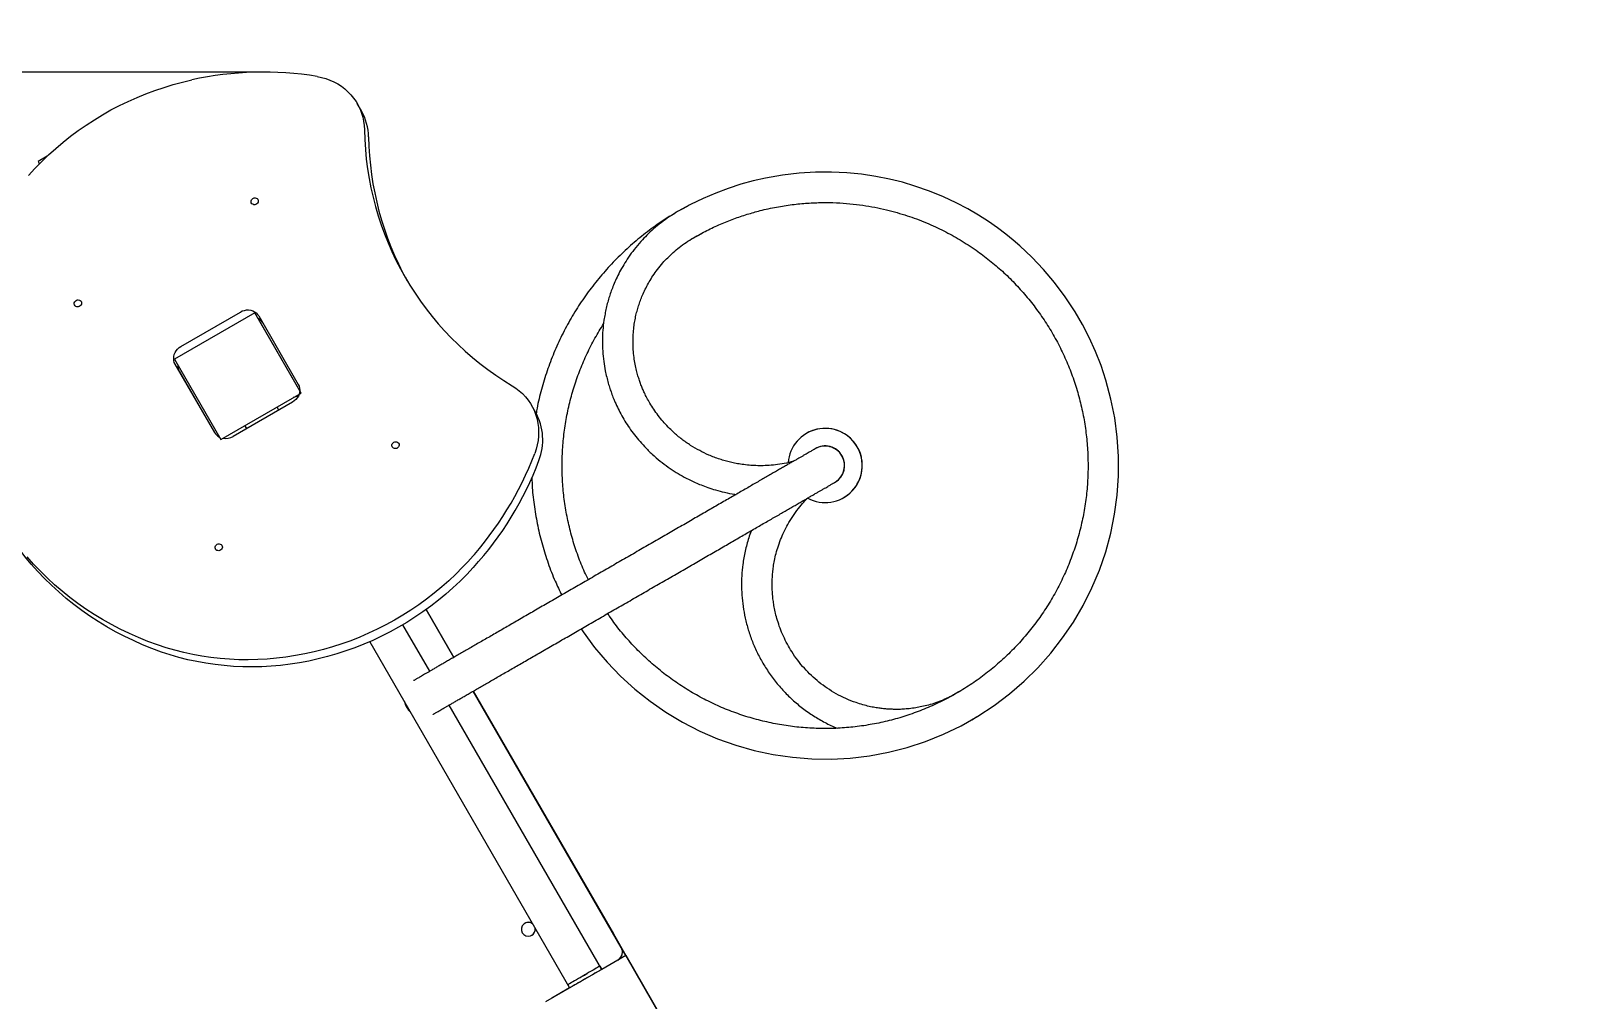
# Model space of a CAD drawing. Header units: millimetres. Extents: x -5636 to 4820, y -5607 to 4029.
# Drawn here: x -872 to 801, y 1355 to 2399 of the extents above; entities that cross this region are included whole.
import ezdxf

# ---------------------------------------------------------------- set-up
doc = ezdxf.new("R2010")
doc.units = ezdxf.units.MM
for name, color, linetype in [('DIKOM_ОБЪЕКТ', 7, 'Continuous'), ('DIKOM_РАЗМЕР_ЗОНА', 7, 'Continuous'), ('DIKOM_РАЗМЕР_ОБЪЕКТА', 7, 'Continuous')]:
    doc.layers.add(name, color=color, linetype=linetype)
doc.styles.add('style1', font='arial.ttf', dxfattribs={"width": 0.8})
doc.dimstyles.new('1-50', dxfattribs={"dimtxt": 300, "dimasz": 200, "dimexe": 100, "dimexo": 0, "dimgap": 100, "dimtad": 1, "dimdec": 0, "dimtxsty": 'style1', "dimcen": 0, "dimclrd": 7, "dimclre": 7, "dimadec": 1, "dimazin": 2, "dimtfac": 1, "dimtdec": 0, "dimtmove": 1, "dimatfit": 3, "dimfxl": 0, "dimlwd": 25, "dimlwe": 18, "dimarcsym": 0})

# ---------------------------------------------------------------- blocks, each defined once
blk = doc.blocks.new('*D16')
at = {"layer": 'Defpoints', "color": 0, "transparency": 16777216}
for p in [(-626.6, 2354.9), (-4576.7, -2902.6), (-1365.9, -2902.6)]:
    blk.add_point(p, dxfattribs=at)
at = {"layer": 'DIKOM_РАЗМЕР_ОБЪЕКТА', "color": 7, "lineweight": 18, "transparency": 16777216}
for p, q in [((-626.6, 2354.9), (-4676.7, 2354.9)), ((-1365.9, -2902.6), (-4676.7, -2902.6))]:
    blk.add_line(p, q, dxfattribs=at)
at = {"layer": 'DIKOM_РАЗМЕР_ОБЪЕКТА', "color": 7, "lineweight": 25, "transparency": 16777216}
blk.add_line((-4576.7, 2154.9), (-4576.7, -2702.6), dxfattribs=at)
at = {"layer": 'DIKOM_РАЗМЕР_ОБЪЕКТА', "color": 7, "transparency": 16777216}
for points in [[(-4610.1, 2154.9), (-4543.4, 2154.9), (-4576.7, 2354.9)], [(-4610.1, -2702.6), (-4543.4, -2702.6), (-4576.7, -2902.6)]]:
    blk.add_solid(points, dxfattribs=at)
at = {"layer": 'DIKOM_РАЗМЕР_ОБЪЕКТА', "color": 0, "transparency": 16777216, "insert": (-4830, -378.7), "char_height": 300, "attachment_point": 5, "rotation": 90, "style": 'style1'}
blk.add_mtext('5300', dxfattribs=at)
blk = doc.blocks.new('*D14')
at = {"layer": 'Defpoints', "color": 0, "transparency": 16777216}
for p in [(-592.1, 4028.8), (-5186.3, -5019.6), (-1431.1, -5019.6)]:
    blk.add_point(p, dxfattribs=at)
at = {"layer": 'DIKOM_РАЗМЕР_ЗОНА', "color": 7, "lineweight": 18, "transparency": 16777216}
for p, q in [((-592.1, 4028.8), (-5286.3, 4028.8)), ((-1431.1, -5019.6), (-5286.3, -5019.6))]:
    blk.add_line(p, q, dxfattribs=at)
at = {"layer": 'DIKOM_РАЗМЕР_ЗОНА', "color": 7, "lineweight": 25, "transparency": 16777216}
blk.add_line((-5186.3, 3828.8), (-5186.3, -4819.6), dxfattribs=at)
at = {"layer": 'DIKOM_РАЗМЕР_ЗОНА', "color": 7, "transparency": 16777216}
for points in [[(-5219.6, 3828.8), (-5152.9, 3828.8), (-5186.3, 4028.8)], [(-5219.6, -4819.6), (-5152.9, -4819.6), (-5186.3, -5019.6)]]:
    blk.add_solid(points, dxfattribs=at)
at = {"layer": 'DIKOM_РАЗМЕР_ЗОНА', "color": 0, "transparency": 16777216, "insert": (-5439.4, -366.9), "char_height": 300, "attachment_point": 5, "rotation": 90, "style": 'style1'}
blk.add_mtext('9000', dxfattribs=at)
blk = doc.blocks.new('*D13')
at = {"layer": 'Defpoints', "color": 0, "transparency": 16777216}
for p in [(-4159.3, 1546.6), (4820.3, -1862.8), (4820.3, -5506.7)]:
    blk.add_point(p, dxfattribs=at)
at = {"layer": 'DIKOM_РАЗМЕР_ЗОНА', "color": 7, "lineweight": 18, "transparency": 16777216}
for p, q in [((-4159.3, 1546.6), (-4159.3, -5606.7)), ((4820.3, -1862.8), (4820.3, -5606.7))]:
    blk.add_line(p, q, dxfattribs=at)
at = {"layer": 'DIKOM_РАЗМЕР_ЗОНА', "color": 7, "lineweight": 25, "transparency": 16777216}
blk.add_line((-3959.3, -5506.7), (4620.3, -5506.7), dxfattribs=at)
at = {"layer": 'DIKOM_РАЗМЕР_ЗОНА', "color": 7, "transparency": 16777216}
for points in [[(-3959.3, -5473.4), (-3959.3, -5540), (-4159.3, -5506.7)], [(4620.3, -5473.4), (4620.3, -5540), (4820.3, -5506.7)]]:
    blk.add_solid(points, dxfattribs=at)
at = {"layer": 'DIKOM_РАЗМЕР_ЗОНА', "color": 0, "transparency": 16777216, "insert": (1761.1, -5253.5), "char_height": 300, "attachment_point": 5, "style": 'style1'}
blk.add_mtext('9000', dxfattribs=at)

msp = doc.modelspace()

# ---------------------------------------------------------------- linework, layer by layer
at = {"layer": 'DIKOM_ОБЪЕКТ', "color": 7, "linetype": 'Continuous', "lineweight": 15}
for p, q in [((-515.8, 2313.3), (-520.3, 2321)), ((-854.6, 2264.2), (-864.4, 2258.5)), ((-159.5, 2175.3), (-148.9, 2181.1)), ((-630.8, 2095.5), (-717.4, 2045.5)), ((-710.4, 2059.3), (-646.3, 2096.3)), ((-580.8, 2008.9), (-630.8, 2095.5)), ((-630.8, 2095.5), (-630.8, 2095.5)), ((-626.5, 2092.1), (-583.9, 2018.3)), ((-582.3, 2011.5), (-627.2, 2089.2)), ((-717.4, 2045.5), (-667.4, 1958.9)), ((-674, 1966.3), (-716.6, 2040.1)), ((-673.9, 1966.2), (-712.1, 2032.4)), ((-667.4, 1958.9), (-580.8, 2008.9)), ((-580.8, 2008.9), (-580.8, 2008.9)), ((-590.1, 1999.1), (-654.2, 1962.1)), ((-604.8, 1990.6), (-606.7, 1993.9)), ((-328.2, 1988.2), (-332.6, 1995.9)), ((-639.5, 1970.6), (-641.4, 1973.9)), ((-36.6, 1965.1), (-36.6, 1965.1)), ((-5.2, 1912.8), (-5, 1912.9)), ((4.8, 1896.7), (4.8, 1896.7)), ((-416.2, 1724), (-446, 1775.6)), ((-446, 1775.6), (-416.2, 1724)), ((-416.2, 1724), (-446, 1775.6)), ((-442.2, 1709), (-471.2, 1759.1)), ((-506.8, 1740.9), (-291.4, 1367.7)), ((-235.7, 1411.4), (-395.2, 1687.6)), ((-395.2, 1687.6), (-244.2, 1426.1)), ((-230.7, 1402.7), (-395.2, 1687.6)), ((125.8, 1685.3), (122.9, 1683.8)), ((128, 1686.7), (125.8, 1685.3)), ((-256.7, 1387.7), (-421.2, 1672.6)), ((142.3, 1656.8), (147.2, 1659.8)), ((-244.2, 1426.1), (-244.2, 1426.1)), ((-244.2, 1426.1), (-244.2, 1426.1)), ((-230.7, 1402.7), (-244.2, 1426.1)), ((-244.2, 1426.1), (-244.2, 1426.1)), ((-244.2, 1426.1), (-230.7, 1402.7)), ((-244.2, 1426.1), (-244.2, 1426.1)), ((-241.5, 1421.4), (-230.7, 1402.7)), ((-230.8, 1402.7), (-317.4, 1352.7)), ((-258.7, 1391.2), (-258.7, 1391.2)), ((-258.7, 1391.2), (-258.7, 1391.2)), ((-258.7, 1391.2), (-256.7, 1387.7)), ((-239.4, 1397.7), (-256.7, 1387.7)), ((-230.7, 1402.7), (-239.3, 1397.7)), ((-239.2, 1397.8), (-239.2, 1397.8)), ((-230.8, 1402.7), (-230.6, 1402.8)), ((-180.8, 1316.1), (-230.8, 1402.7)), ((-230.6, 1402.8), (-230.7, 1402.7)), ((-230.7, 1402.7), (-230.7, 1402.7)), ((-230.7, 1402.7), (-230.7, 1402.7)), ((-180.6, 1316.1), (-230.6, 1402.8)), ((-256.7, 1387.7), (-256.7, 1387.7)), ((-291.4, 1367.7), (-310.4, 1356.7)), ((-293.4, 1371.2), (-293.4, 1371.2)), ((-293.4, 1371.2), (-291.4, 1367.7))]:
    msp.add_line(p, q, dxfattribs=at)
at = {"layer": 'DIKOM_ОБЪЕКТ', "color": 7, "linetype": 'Continuous', "lineweight": 15, "flags": 128}
for points in [[(-874.6, 2243.5), (-867.7, 2251.1), (-860.5, 2258.5), (-853, 2265.6), (-845.3, 2272.6), (-837.4, 2279.3), (-829.3, 2285.8), (-821, 2292), (-812.4, 2297.9), (-803.7, 2303.6), (-794.8, 2309), (-785.8, 2314.1), (-776.6, 2318.9), (-767.2, 2323.4), (-757.7, 2327.7), (-748.1, 2331.6), (-738.4, 2335.2), (-728.6, 2338.5), (-718.6, 2341.5), (-708.7, 2344.2), (-698.6, 2346.5)], [(-563.6, 2350.2), (-558.9, 2349.2), (-554.2, 2347.9), (-549.8, 2346.3), (-545.5, 2344.4), (-541.4, 2342.1), (-537.4, 2339.6), (-533.7, 2336.8), (-530.3, 2333.8), (-527.1, 2330.5), (-524.2, 2326.9), (-521.6, 2323.2), (-519.3, 2319.2), (-517.3, 2315.1), (-515.7, 2310.8), (-514.3, 2306.4), (-513.4, 2301.9), (-512.8, 2297.3), (-512.5, 2292.7)], [(-864.4, 2258.5), (-864.4, 2258.4), (-864.1, 2257.9), (-863.7, 2257.2), (-863.1, 2256.2), (-863, 2256)], [(-278.9, 1754.8), (-276.8, 1751.4), (-264.4, 1734.6), (-250.9, 1718.7), (-236.4, 1703.7), (-221, 1689.7), (-204.7, 1676.7), (-187.5, 1664.8), (-169.7, 1654.1), (-151.1, 1644.6), (-132, 1636.3), (-112.3, 1629.3), (-92.3, 1623.6), (-71.9, 1619.3), (-51.2, 1616.3), (-30.4, 1614.6), (-9.6, 1614.4), (11.2, 1615.5), (31.9, 1618), (52.4, 1621.8), (72.6, 1627), (92.4, 1633.5), (111.8, 1641.3), (130.6, 1650.3), (148.7, 1660.6), (166.2, 1672), (182.8, 1684.6), (198.6, 1698.2), (213.4, 1712.8), (227.3, 1728.4), (240.1, 1744.9), (251.8, 1762.1), (262.3, 1780.1), (271.6, 1798.8), (279.7, 1818), (286.5, 1837.7), (292, 1857.8), (296.1, 1878.3), (298.9, 1898.9), (300.3, 1919.7), (300.3, 1940.6), (299, 1961.4), (296.3, 1982.1), (292.2, 2002.5), (286.8, 2022.7), (281.6, 2038.5), (275.6, 2053.9), (268.8, 2068.7), (261.5, 2083), (253.6, 2096.6), (242.9, 2112.8), (231.5, 2128), (219.5, 2142.2), (207, 2155.4), (200.5, 2161.6), (193.9, 2167.6), (186.8, 2173.8), (178.8, 2180.2), (169.9, 2186.9), (160.2, 2193.7), (149.5, 2200.6), (137.8, 2207.4), (125.2, 2214.1), (111.5, 2220.5), (96.7, 2226.5), (80.9, 2232.1), (67.5, 2236.1), (53.5, 2239.6), (38.7, 2242.5), (23.4, 2244.8), (7.4, 2246.4), (-9.2, 2247.2), (-26.3, 2247.1), (-43.9, 2246.1), (-61.9, 2244), (-80.2, 2240.7), (-93.5, 2237.7), (-106.9, 2234), (-120.4, 2229.6), (-133.9, 2224.5), (-147.4, 2218.7), (-160.9, 2212.2), (-174.3, 2204.9), (-174.3, 2204.9)], [(-632.7, 2218.8), (-631.6, 2219.3), (-630.5, 2219.4), (-629.3, 2219.2), (-628.3, 2218.7), (-627.6, 2217.9), (-627.1, 2216.9), (-627, 2215.9), (-627.2, 2214.7), (-627.8, 2213.7), (-628.6, 2212.9), (-629.6, 2212.3), (-630.8, 2212), (-631.9, 2212), (-633, 2212.4), (-633.9, 2213), (-634.5, 2213.9), (-634.8, 2215), (-634.7, 2216.1), (-634.4, 2217.2), (-633.7, 2218.1), (-632.7, 2218.8)], [(-823.2, 2108.8), (-822.1, 2109.3), (-821, 2109.4), (-819.9, 2109.2), (-818.9, 2108.7), (-818.1, 2107.9), (-817.7, 2106.9), (-817.5, 2105.9), (-817.7, 2104.7), (-818.3, 2103.7), (-819.1, 2102.9), (-820.2, 2102.3), (-821.3, 2102), (-822.5, 2102), (-823.5, 2102.4), (-824.4, 2103), (-825, 2103.9), (-825.3, 2105), (-825.3, 2106.1), (-824.9, 2107.2), (-824.2, 2108.1), (-823.2, 2108.8)], [(-646.3, 2096.3), (-644.2, 2097.4), (-641.9, 2098.1), (-639.7, 2098.5), (-637.4, 2098.5), (-635.1, 2098.2), (-633, 2097.5), (-631, 2096.6), (-629.2, 2095.3), (-627.7, 2093.8), (-626.5, 2092.1)], [(-716.6, 2040.1), (-717.5, 2042), (-718, 2044.1), (-718.2, 2046.2), (-718.1, 2048.4), (-717.6, 2050.6), (-716.7, 2052.7), (-715.5, 2054.6), (-714.1, 2056.4), (-712.3, 2058), (-710.4, 2059.3)], [(-583.9, 2018.3), (-583, 2016.4), (-582.5, 2014.3), (-582.3, 2012.2), (-582.4, 2010), (-582.9, 2007.8), (-583.8, 2005.7), (-585, 2003.8), (-586.5, 2002), (-588.2, 2000.4), (-590.1, 1999.1)], [(-353.2, 2016.8), (-349.3, 2014.2), (-345.7, 2011.4), (-342.2, 2008.3), (-339.1, 2005), (-336.2, 2001.4), (-333.6, 1997.6), (-331.4, 1993.6), (-329.4, 1989.5), (-327.8, 1985.2), (-326.5, 1980.8), (-325.6, 1976.3), (-325, 1971.7), (-324.8, 1967), (-324.9, 1962.4), (-325.4, 1957.7), (-326.3, 1953), (-327.4, 1948.4), (-329, 1943.8)], [(-480.9, 1955.9), (-479.8, 1956.3), (-478.6, 1956.4), (-477.5, 1956.2), (-476.5, 1955.7), (-475.8, 1954.9), (-475.3, 1954), (-475.2, 1952.9), (-475.4, 1951.8), (-476, 1950.8), (-476.8, 1949.9), (-477.8, 1949.3), (-479, 1949), (-480.1, 1949.1), (-481.2, 1949.4), (-482.1, 1950.1), (-482.7, 1951), (-483, 1952), (-482.9, 1953.1), (-482.5, 1954.2), (-481.8, 1955.1), (-480.9, 1955.9)], [(-731.3, 1729.8), (-741.6, 1733.6), (-751.7, 1737.7), (-761.6, 1742.1), (-771.4, 1746.7), (-780.9, 1751.7), (-790.3, 1757), (-799.5, 1762.6), (-808.5, 1768.4), (-817.2, 1774.5), (-825.8, 1780.9), (-834, 1787.6), (-842.1, 1794.5), (-849.9, 1801.7), (-857.5, 1809.1), (-864.7, 1816.7), (-871.7, 1824.6), (-878.5, 1832.7), (-884.9, 1841.1), (-891.1, 1849.6), (-897, 1858.3), (-902.5, 1867.2), (-905.2, 1871.7)], [(-671.4, 1845.9), (-670.3, 1846.3), (-669.2, 1846.4), (-668, 1846.2), (-667.1, 1845.7), (-666.3, 1844.9), (-665.8, 1844), (-665.7, 1842.9), (-665.9, 1841.8), (-666.5, 1840.8), (-667.3, 1839.9), (-668.3, 1839.3), (-669.5, 1839), (-670.6, 1839.1), (-671.7, 1839.4), (-672.6, 1840.1), (-673.2, 1841), (-673.5, 1842), (-673.5, 1843.1), (-673.1, 1844.2), (-672.4, 1845.1), (-671.4, 1845.9)], [(-735.8, 1737.5), (-746, 1741.3), (-756.1, 1745.4), (-766, 1749.7), (-775.8, 1754.4), (-785.4, 1759.4), (-794.8, 1764.7), (-803.9, 1770.3), (-812.9, 1776.1), (-821.7, 1782.2), (-830.2, 1788.6), (-838.5, 1795.3), (-846.5, 1802.2), (-854.3, 1809.4), (-861.9, 1816.8), (-869.2, 1824.4), (-876.2, 1832.3)], [(-399.6, 1828.6), (-406.7, 1821.1), (-414, 1813.8), (-421.5, 1806.7), (-429.3, 1799.9), (-437.3, 1793.3), (-445.5, 1786.9), (-453.9, 1780.8), (-462.5, 1775), (-471.3, 1769.4), (-480.3, 1764.1), (-489.4, 1759.1), (-498.7, 1754.4), (-508.1, 1750), (-517.6, 1745.9), (-527.3, 1742), (-537, 1738.5), (-546.9, 1735.4), (-556.8, 1732.5), (-566.8, 1730), (-576.9, 1727.7), (-587, 1725.9), (-597.2, 1724.3), (-607.3, 1723.1), (-617.5, 1722.2), (-627.6, 1721.6), (-637.8, 1721.4), (-647.9, 1721.5), (-658, 1722), (-668, 1722.8), (-678, 1723.9), (-687.9, 1725.3), (-697.7, 1727.1), (-707.4, 1729.2), (-717, 1731.7), (-726.4, 1734.4), (-735.8, 1737.5)], [(-395.2, 1820.9), (-402.2, 1813.4), (-409.5, 1806.1), (-417.1, 1799), (-424.9, 1792.2), (-432.9, 1785.6), (-441.1, 1779.2), (-449.5, 1773.1), (-458.1, 1767.3), (-466.9, 1761.7), (-475.8, 1756.4), (-485, 1751.4), (-494.2, 1746.7), (-503.6, 1742.3), (-513.2, 1738.2), (-522.8, 1734.4), (-532.6, 1730.9), (-542.5, 1727.7), (-552.4, 1724.8), (-562.4, 1722.3), (-572.5, 1720.1), (-582.6, 1718.2), (-592.7, 1716.6), (-602.9, 1715.4), (-613, 1714.5), (-623.2, 1713.9), (-633.4, 1713.7), (-643.5, 1713.8), (-653.6, 1714.3), (-663.6, 1715.1), (-673.6, 1716.2), (-683.4, 1717.6), (-693.2, 1719.4), (-702.9, 1721.5), (-712.5, 1724), (-722, 1726.7), (-731.3, 1729.8)], [(-283.2, 1493.6), (-283.1, 1493.5), (-282.8, 1493), (-282.4, 1492.3), (-281.8, 1491.3), (-281.2, 1490.2), (-280.5, 1489), (-279.9, 1487.9), (-279.3, 1486.8), (-278.8, 1486), (-278.4, 1485.3), (-278.2, 1485), (-278.2, 1485), (-278.4, 1485.3), (-278.8, 1486), (-279.3, 1486.8), (-279.9, 1487.9), (-280.5, 1489), (-281.2, 1490.2), (-281.8, 1491.3), (-282.4, 1492.3), (-282.8, 1493), (-283.1, 1493.5), (-283.2, 1493.6)], [(-267.7, 1466.8), (-267.6, 1466.6), (-267.3, 1466.2), (-266.9, 1465.4), (-266.3, 1464.4), (-265.6, 1463.1), (-264.8, 1461.7), (-263.9, 1460.2), (-263, 1458.8), (-262.2, 1457.3), (-261.5, 1456), (-260.8, 1454.8), (-260.3, 1453.9), (-259.9, 1453.3), (-259.7, 1453), (-259.7, 1453), (-259.9, 1453.3), (-260.3, 1453.9), (-260.8, 1454.8), (-261.5, 1456), (-262.2, 1457.3), (-263, 1458.8), (-263.9, 1460.2), (-264.8, 1461.7), (-265.6, 1463.1), (-266.3, 1464.4), (-266.9, 1465.4), (-267.3, 1466.2), (-267.6, 1466.6), (-267.7, 1466.8)], [(-241.5, 1421.4), (-241.8, 1422), (-242.4, 1422.9), (-242.9, 1423.9), (-243.5, 1425), (-244.1, 1426), (-244.6, 1426.8), (-245, 1427.4), (-245.2, 1427.8), (-245.2, 1427.8), (-245, 1427.5), (-244.7, 1426.9), (-244.2, 1426.1)], [(-258.7, 1391.2), (-258.9, 1391.1), (-259.4, 1390.8), (-260.2, 1390.3), (-261.3, 1389.7), (-262.6, 1388.9), (-264.2, 1388), (-266.1, 1386.9), (-268.1, 1385.8), (-270.2, 1384.5), (-272.5, 1383.2), (-274.9, 1381.8), (-277.2, 1380.5), (-279.6, 1379.1), (-281.8, 1377.8), (-284, 1376.5), (-286, 1375.4), (-287.9, 1374.3), (-289.5, 1373.4), (-290.8, 1372.6), (-291.9, 1372), (-292.7, 1371.5), (-293.2, 1371.2), (-293.4, 1371.2)], [(-256.7, 1387.7), (-256.9, 1387.6), (-257.4, 1387.3), (-258.2, 1386.9), (-259.3, 1386.2), (-260.6, 1385.4), (-262.2, 1384.5), (-264.1, 1383.5), (-266.1, 1382.3), (-268.2, 1381), (-270.5, 1379.7), (-272.9, 1378.4), (-275.2, 1377), (-277.6, 1375.7), (-279.8, 1374.3), (-282, 1373.1), (-284, 1371.9), (-285.9, 1370.9), (-287.5, 1369.9), (-288.8, 1369.1), (-289.9, 1368.5), (-290.7, 1368.1), (-291.2, 1367.8), (-291.4, 1367.7)], [(-272.2, 1383.4), (-272.3, 1383.3), (-272.8, 1383), (-273.5, 1382.6), (-274.4, 1382.1), (-275.5, 1381.5), (-276.6, 1380.8), (-277.7, 1380.2), (-278.6, 1379.7), (-279.3, 1379.3), (-279.8, 1379), (-279.9, 1378.9), (-279.8, 1379), (-279.3, 1379.3), (-278.6, 1379.7), (-277.7, 1380.2), (-276.6, 1380.8), (-275.5, 1381.5), (-274.4, 1382.1), (-273.5, 1382.6), (-272.8, 1383), (-272.3, 1383.3), (-272.2, 1383.4)]]:
    msp.add_lwpolyline(points, dxfattribs=at)
at = {"layer": 'DIKOM_ОБЪЕКТ', "color": 7, "linetype": 'Continuous', "lineweight": 15}
for centre, radius, start, end in [((-621.6, 1996.1), 358.8, 80.6863, 102.389), ((-566.8, 2284.1), 58.7, 0.9079, 29.8653), ((-185.8, 2297.4), 326.8, 180.8213, 239.1748), ((-179, 2290.1), 329.1, 180.8915, 209.1016), ((-633, 2078), 12.7, 31.1579, 62.6322), ((-701.1, 2038.7), 12.7, 177.2529, 209.77), ((-584.4, 1995.3), 10, 88.2176, 118.7872), ((-584.4, 1995.3), 10, 88.219, 118.7847), ((-381.2, 1958.3), 60.9, 338.611, 29.3765), ((-663.1, 1972.7), 12.7, 210.2316, 242.771), ((-662.2, 1975.7), 15.8, 259.3376, 300.4482), ((-15.9, 1930.9), 40, 30, 175.6334), ((-15.9, 1930.9), 40, 30, 121.1812), ((-664.7, 2070.6), 358.8, 317.6106, 339.3122), ((-15.9, 1930.9), 40, 241.8877, 30), ((-16, 1930.8), 21, 301.1812, 121.1812), ((-15.9, 1930.9), 21, 30, 121.1812), ((-16, 1930.8), 21, 30, 120.7774), ((-16, 1930.8), 21, 301.1777, 30), ((-15.9, 1930.9), 21, 301.1812, 30), ((-15.9, 1930.9), 40, 301.1812, 30), ((-660.2, 2062.9), 358.9, 317.6109, 339.3119), ((-449, 1680.8), 21, 192.2472, 210), ((-449, 1680.8), 21, 210, 227.7528), ((-335.9, 1430.9), 7.5, 52.0874, 7.9126), ((-335.9, 1430.9), 7.5, 52.0879, 121.1812), ((-335.9, 1430.9), 7.5, 301.1812, 7.9121), ((-244.4, 1406.4), 10, 300.0001, 30), ((-244.4, 1406.4), 10, 301.1812, 30)]:
    msp.add_arc(centre, radius, start, end, dxfattribs=at)
for points, knots in [([(-158.3, 2213.5), (-163.9, 2210.6), (-175.6, 2204.4), (-192.8, 2193.6), (-209.7, 2181.4), (-225.8, 2168.1), (-240.9, 2153.8), (-255.1, 2138.5), (-268.3, 2122.3), (-280.4, 2105.3), (-291.3, 2087.5), (-301, 2069), (-309.5, 2050), (-316.7, 2030.4), (-322.5, 2010.4), (-326.1, 1995.7), (-327.3, 1987.7), (-327.5, 1986.6)], [0, 0, 0, 0, 0.064605, 0.135663, 0.20672, 0.277776, 0.348834, 0.419892, 0.490951, 0.562009, 0.633066, 0.704123, 0.775181, 0.846239, 0.917296, 0.988353, 1, 1, 1, 1]), ([(-157.8, 2176.3), (-153, 2179), (-143.6, 2184.2), (-129, 2191), (-114.6, 2196.8), (-100.2, 2201.7), (-84.9, 2206), (-68.7, 2209.6), (-51.6, 2212.2), (-35.2, 2213.8), (-19.3, 2214.4), (-4, 2214.2), (10.6, 2213.2), (24.4, 2211.5), (37.5, 2209.3), (49.9, 2206.6), (61.5, 2203.6), (72.3, 2200.2), (82.9, 2196.6), (93, 2192.6), (102.8, 2188.3), (112, 2183.8), (121, 2179.1), (129.8, 2174), (138.4, 2168.6), (149.1, 2161.4), (161.5, 2152.1), (175.3, 2140.3), (188.4, 2127.5), (200.7, 2113.8), (212.2, 2099.3), (222.8, 2083.9), (232.4, 2067.9), (240.9, 2051.2), (248.2, 2034), (254.5, 2016.4), (259.5, 1998.4), (263.4, 1980.1), (266, 1961.6), (267.4, 1943), (267.6, 1924.3), (266.6, 1905.6), (264.3, 1887.1), (260.8, 1868.7), (256.1, 1850.6), (250.2, 1832.9), (243.2, 1815.6), (235.1, 1798.7), (225.8, 1782.5), (215.5, 1766.9), (204.2, 1752), (192, 1737.9), (178.8, 1724.6), (164.8, 1712.2), (150.1, 1700.8), (134.5, 1690.4), (118.4, 1681), (101.6, 1672.7), (84.4, 1665.5), (66.7, 1659.4), (48.7, 1654.6), (30.3, 1650.9), (11.8, 1648.5), (-6.9, 1647.2), (-25.5, 1647.3), (-44.2, 1648.5), (-62.7, 1651), (-81, 1654.7), (-99.1, 1659.5), (-116.8, 1665.6), (-134, 1672.8), (-150.7, 1681.1), (-166.9, 1690.5), (-182.4, 1701), (-197.2, 1712.5), (-211.1, 1724.9), (-224.3, 1738.1), (-236.5, 1752.3), (-245.1, 1763.4), (-249.4, 1770), (-250.3, 1771.3)], [0, 0, 0, 0, 0.012483, 0.024652, 0.036504, 0.04804, 0.059259, 0.072836, 0.085919, 0.098506, 0.110599, 0.122197, 0.1333, 0.143908, 0.154022, 0.163641, 0.172765, 0.181394, 0.189528, 0.198218, 0.206262, 0.213925, 0.221617, 0.229342, 0.237099, 0.24489, 0.258601, 0.272414, 0.286327, 0.300341, 0.314456, 0.328654, 0.34286, 0.357067, 0.371273, 0.385479, 0.399686, 0.413892, 0.428098, 0.442305, 0.456511, 0.470717, 0.484923, 0.49913, 0.513336, 0.527542, 0.541748, 0.555955, 0.570161, 0.584367, 0.598573, 0.61278, 0.626986, 0.641192, 0.655398, 0.669604, 0.683811, 0.698017, 0.712223, 0.726429, 0.740636, 0.754842, 0.769048, 0.783254, 0.797461, 0.811667, 0.825873, 0.840079, 0.854286, 0.868492, 0.882698, 0.896904, 0.91111, 0.925317, 0.939523, 0.953729, 0.967936, 0.982142, 0.996348, 1, 1, 1, 1]), ([(-174.3, 2204.9), (-177.5, 2202.9), (-183.9, 2199.1), (-192.7, 2192.7), (-200.8, 2186.1), (-208, 2179.3), (-215, 2171.9), (-221.7, 2164), (-227.8, 2155.6), (-233, 2147.4), (-237.4, 2139.7), (-241, 2132.4), (-244, 2125.5), (-246.5, 2119.2), (-248.5, 2113), (-250.4, 2106.9), (-251.9, 2100.6), (-253.3, 2094.1), (-254.6, 2086.1), (-255.7, 2076.6), (-256.2, 2065.4), (-255.8, 2054.2), (-254.8, 2043.3), (-253.2, 2034), (-251.5, 2026.2), (-249.8, 2019.8), (-248.1, 2014.1), (-246.5, 2009.6), (-245.2, 2006), (-244, 2002.9), (-242.5, 1999.4), (-240.3, 1994.5), (-237.2, 1988.1), (-233, 1980.6), (-228.2, 1973.1), (-222.9, 1965.6), (-217.1, 1958.3), (-210.2, 1950.6), (-202.5, 1943), (-194, 1935.6), (-185.3, 1929.1), (-176.6, 1923.4), (-168.8, 1918.8), (-161.9, 1915.3), (-155.9, 1912.4), (-149.4, 1909.7), (-142.1, 1907), (-133.7, 1904.3), (-124, 1901.8), (-116.7, 1900.2), (-112.5, 1899.7), (-112, 1899.6)], [0, 0, 0, 0, 0.027834, 0.054516, 0.080046, 0.104422, 0.127642, 0.155039, 0.180629, 0.204412, 0.226385, 0.24655, 0.264903, 0.281445, 0.297059, 0.312904, 0.328986, 0.345303, 0.361856, 0.388829, 0.416405, 0.444486, 0.471588, 0.497202, 0.514249, 0.530567, 0.545743, 0.558251, 0.566104, 0.573618, 0.582846, 0.593806, 0.613612, 0.63493, 0.656759, 0.679099, 0.70195, 0.725311, 0.753732, 0.781192, 0.807502, 0.832662, 0.856674, 0.873123, 0.888986, 0.905198, 0.923979, 0.945426, 0.969537, 0.996315, 1, 1, 1, 1]), ([(-50, 1935.4), (-51.7, 1934.9), (-56.6, 1933.6), (-64.6, 1932.1), (-73.8, 1931), (-82.4, 1930.6), (-90.4, 1930.6), (-98, 1931.1), (-105.1, 1931.9), (-111.8, 1933), (-117.9, 1934.3), (-123.8, 1935.8), (-129.6, 1937.6), (-135.5, 1939.7), (-142.7, 1942.7), (-151.3, 1946.8), (-161.1, 1952.5), (-170.6, 1959.1), (-178.6, 1965.8), (-185.3, 1972.3), (-190.8, 1978.3), (-196, 1984.7), (-200.7, 1991.3), (-204.7, 1997.7), (-208, 2003.6), (-210.6, 2008.8), (-212.7, 2013.5), (-214.5, 2018), (-216.2, 2022.6), (-217.8, 2027.8), (-219.4, 2033.6), (-220.8, 2040.2), (-222, 2047.6), (-222.8, 2055.7), (-223.1, 2063.9), (-222.9, 2072.1), (-222.2, 2079.6), (-221.2, 2086.4), (-219.9, 2092.7), (-218.4, 2098.7), (-216.6, 2104.4), (-214.6, 2110.2), (-212.1, 2116.2), (-209.1, 2122.5), (-205.6, 2129), (-201.5, 2135.6), (-196.6, 2142.4), (-191.3, 2148.9), (-185.6, 2155), (-179.7, 2160.6), (-173.1, 2166.1), (-165.8, 2171.5), (-160.5, 2174.7), (-157.8, 2176.3)], [0, 0, 0, 0, 0.013423, 0.03896, 0.062796, 0.084931, 0.105364, 0.124093, 0.14341, 0.1605, 0.175913, 0.191377, 0.207018, 0.222834, 0.238826, 0.267229, 0.296169, 0.325741, 0.356073, 0.376719, 0.397703, 0.419024, 0.440607, 0.4606, 0.478195, 0.493392, 0.506208, 0.518404, 0.531172, 0.545034, 0.560855, 0.578648, 0.598412, 0.620137, 0.642302, 0.663792, 0.684608, 0.701913, 0.718723, 0.735038, 0.750858, 0.766315, 0.783354, 0.802623, 0.821311, 0.841707, 0.86381, 0.887622, 0.907905, 0.929283, 0.951758, 0.97533, 1, 1, 1, 1]), ([(-271.2, 1807.7), (-272.6, 1810.5), (-276.7, 1818.8), (-282.4, 1833.2), (-288.3, 1851), (-292.9, 1869.1), (-296.4, 1887.4), (-298.6, 1906), (-299.7, 1924.7), (-299.4, 1943.4), (-298, 1962), (-295.3, 1980.5), (-291.5, 1998.8), (-286.4, 2016.8), (-280.1, 2034.4), (-272.7, 2051.5), (-264.4, 2068), (-257.9, 2078.5), (-254.8, 2083.6)], [0, 0, 0, 0, 0.031795, 0.096478, 0.16116, 0.225842, 0.290523, 0.355204, 0.419886, 0.484569, 0.54925, 0.613931, 0.678613, 0.743296, 0.807977, 0.872659, 0.93734, 1, 1, 1, 1]), ([(-26.6, 1949), (-26.6, 1949), (-26.5, 1949), (-26.5, 1949), (-26.5, 1949), (-26.7, 1948.9), (-27.1, 1948.7), (-27.7, 1948.3), (-28.7, 1947.7), (-29.9, 1947), (-31.5, 1946.1), (-33.2, 1945.1), (-35.3, 1943.9), (-37.6, 1942.6), (-40.1, 1941.1), (-42.9, 1939.5), (-46, 1937.7), (-49.3, 1935.8), (-52.9, 1933.8), (-56.7, 1931.6), (-60.7, 1929.2), (-65, 1926.8), (-69.5, 1924.2), (-74.2, 1921.5), (-79.1, 1918.6), (-84.3, 1915.7), (-89.6, 1912.6), (-95.1, 1909.4), (-100.8, 1906.1), (-106.7, 1902.7), (-112.8, 1899.2), (-119, 1895.6), (-125.4, 1891.9), (-132, 1888.1), (-138.6, 1884.3), (-145.4, 1880.3), (-152.4, 1876.3), (-159.4, 1872.3), (-166.6, 1868.1), (-173.8, 1863.9), (-181.2, 1859.7), (-188.6, 1855.4), (-196.1, 1851.1), (-203.6, 1846.8), (-211.2, 1842.4), (-218.8, 1838), (-226.5, 1833.5), (-234.2, 1829.1), (-241.9, 1824.7), (-249.6, 1820.2), (-257.2, 1815.8), (-264.9, 1811.4), (-272.6, 1806.9), (-280.2, 1802.5), (-287.7, 1798.2), (-295.2, 1793.9), (-302.7, 1789.6), (-310, 1785.3), (-317.3, 1781.1), (-324.5, 1777), (-331.6, 1772.9), (-338.5, 1768.9), (-345.4, 1764.9), (-352.1, 1761), (-358.7, 1757.2), (-365.1, 1753.5), (-371.4, 1749.9), (-377.5, 1746.3), (-383.5, 1742.9), (-389.2, 1739.6), (-394.8, 1736.4), (-400.2, 1733.2), (-405.4, 1730.2), (-410.4, 1727.4), (-415.2, 1724.6), (-419.7, 1722), (-424.1, 1719.5), (-428.2, 1717.1), (-432.1, 1714.9), (-435.7, 1712.8), (-439.1, 1710.8), (-442.2, 1709), (-445.1, 1707.3), (-447.8, 1705.8), (-450.1, 1704.4), (-452.3, 1703.2), (-454.1, 1702.1), (-455.7, 1701.2), (-457, 1700.4), (-458.1, 1699.8), (-458.8, 1699.4), (-459.3, 1699.1), (-459.5, 1699), (-459.5, 1699), (-459.5, 1699), (-459.5, 1699)], [0, 0, 0, 0, 0.000119, 0.001013, 0.003538, 0.011572, 0.022673, 0.033997, 0.045333, 0.05667, 0.068007, 0.079345, 0.090683, 0.102021, 0.113359, 0.124697, 0.136035, 0.147373, 0.15871, 0.170048, 0.181386, 0.192724, 0.204062, 0.2154, 0.226738, 0.238076, 0.249414, 0.260752, 0.27209, 0.283428, 0.294766, 0.306104, 0.317442, 0.32878, 0.340118, 0.351456, 0.362794, 0.374132, 0.38547, 0.396808, 0.408146, 0.419484, 0.430822, 0.44216, 0.453498, 0.464836, 0.476174, 0.487512, 0.49885, 0.510188, 0.521526, 0.532864, 0.544202, 0.55554, 0.566878, 0.578216, 0.589553, 0.600891, 0.612229, 0.623567, 0.634905, 0.646243, 0.657581, 0.668919, 0.680257, 0.691595, 0.702933, 0.714271, 0.725609, 0.736947, 0.748285, 0.759623, 0.770961, 0.782299, 0.793637, 0.804975, 0.816313, 0.827651, 0.838989, 0.850327, 0.861665, 0.873003, 0.884341, 0.895679, 0.907017, 0.918355, 0.929692, 0.94103, 0.952368, 0.963706, 0.975043, 0.986379, 0.99771, 0.999663, 1, 1, 1, 1]), ([(-438.6, 1662.6), (-438.6, 1662.6), (-438.5, 1662.6), (-438.6, 1662.6), (-438.5, 1662.6), (-438.3, 1662.7), (-437.8, 1663), (-437, 1663.5), (-436, 1664.1), (-434.6, 1664.9), (-433, 1665.8), (-431.2, 1666.9), (-429, 1668.1), (-426.6, 1669.5), (-424, 1671), (-421.1, 1672.7), (-417.9, 1674.5), (-414.5, 1676.5), (-410.9, 1678.6), (-407, 1680.8), (-402.9, 1683.2), (-398.5, 1685.7), (-394, 1688.4), (-389.2, 1691.1), (-384.2, 1694), (-379, 1697), (-373.6, 1700.1), (-368, 1703.4), (-362.2, 1706.7), (-356.2, 1710.1), (-350.1, 1713.7), (-343.8, 1717.3), (-337.4, 1721), (-330.8, 1724.8), (-324.1, 1728.7), (-317.2, 1732.7), (-310.2, 1736.7), (-303.2, 1740.8), (-296, 1744.9), (-288.7, 1749.1), (-281.3, 1753.4), (-273.9, 1757.7), (-266.4, 1762), (-258.8, 1766.4), (-251.2, 1770.8), (-243.6, 1775.2), (-235.9, 1779.6), (-228.2, 1784), (-220.5, 1788.5), (-212.8, 1792.9), (-205.1, 1797.4), (-197.5, 1801.8), (-189.8, 1806.2), (-182.2, 1810.6), (-174.7, 1814.9), (-167.2, 1819.3), (-159.8, 1823.5), (-152.5, 1827.8), (-145.2, 1832), (-138.1, 1836.1), (-131, 1840.1), (-124.1, 1844.1), (-117.3, 1848.1), (-110.6, 1851.9), (-104.1, 1855.7), (-97.7, 1859.4), (-91.5, 1863), (-85.5, 1866.5), (-79.6, 1869.9), (-73.9, 1873.2), (-68.3, 1876.3), (-63, 1879.4), (-57.9, 1882.4), (-53, 1885.2), (-48.3, 1887.9), (-43.8, 1890.5), (-39.5, 1893), (-35.5, 1895.3), (-31.7, 1897.5), (-28.2, 1899.5), (-24.9, 1901.5), (-21.8, 1903.2), (-19, 1904.8), (-16.5, 1906.3), (-14.2, 1907.6), (-12.1, 1908.8), (-10.4, 1909.8), (-8.9, 1910.7), (-7.7, 1911.4), (-6.7, 1911.9), (-6, 1912.3), (-5.7, 1912.5), (-5.6, 1912.6), (-5.5, 1912.6), (-5.5, 1912.6), (-5.5, 1912.6), (-5.5, 1912.6), (-5.5, 1912.6), (-5.5, 1912.6), (-5.4, 1912.7), (-5.3, 1912.7), (-5.2, 1912.8), (-5.2, 1912.8)], [0, 0, 0, 0, 0.000195, 0.001226, 0.00449, 0.015239, 0.026592, 0.037912, 0.049229, 0.060545, 0.071862, 0.083177, 0.094493, 0.105809, 0.117125, 0.128441, 0.139757, 0.151073, 0.162388, 0.173704, 0.18502, 0.196336, 0.207652, 0.218968, 0.230283, 0.241599, 0.252915, 0.264231, 0.275547, 0.286863, 0.298178, 0.309494, 0.32081, 0.332126, 0.343442, 0.354757, 0.366073, 0.377389, 0.388705, 0.400021, 0.411336, 0.422652, 0.433968, 0.445284, 0.4566, 0.467916, 0.479231, 0.490547, 0.501863, 0.513179, 0.524495, 0.53581, 0.547126, 0.558442, 0.569758, 0.581074, 0.59239, 0.603705, 0.615021, 0.626337, 0.637653, 0.648969, 0.660284, 0.6716, 0.682916, 0.694232, 0.705548, 0.716864, 0.728179, 0.739495, 0.750811, 0.762127, 0.773443, 0.784758, 0.796074, 0.80739, 0.818706, 0.830022, 0.841338, 0.852653, 0.863969, 0.875285, 0.886601, 0.897917, 0.909232, 0.920548, 0.931864, 0.94318, 0.954496, 0.965812, 0.977129, 0.988446, 0.994032, 0.996825, 0.998222, 0.99892, 0.99927, 0.999447, 0.999519, 0.99958, 0.999711, 1, 1, 1, 1]), ([(-332.1, 1917.7), (-332, 1914.1), (-331.6, 1903.6), (-329.5, 1886.2), (-326, 1865.6), (-321, 1845.3), (-314.7, 1825.5), (-307.7, 1807.3), (-302.3, 1796.1), (-299.9, 1791.1)], [0, 0, 0, 0, 0.081903, 0.240427, 0.398956, 0.557485, 0.71601, 0.874535, 1, 1, 1, 1]), ([(122.5, 1683.6), (120.8, 1682.6), (116.4, 1680.3), (109.3, 1677.2), (101.4, 1674.3), (93.8, 1672.1), (86.8, 1670.5), (79.9, 1669.3), (73.2, 1668.5), (66.9, 1668), (61.4, 1667.9), (56.8, 1668), (52.5, 1668.2), (48.1, 1668.5), (43, 1669.1), (37.5, 1669.9), (31.3, 1671.2), (24.6, 1672.9), (16.1, 1675.6), (6.4, 1679.4), (-4, 1684.6), (-13.7, 1690.6), (-22.6, 1697.2), (-30.9, 1704.4), (-38.5, 1712.2), (-45.6, 1720.8), (-51.7, 1729.6), (-56.8, 1738.3), (-61, 1746.8), (-64.6, 1755.4), (-67.3, 1763.6), (-69.4, 1771.2), (-70.8, 1778), (-71.8, 1784.2), (-72.5, 1790.3), (-73, 1796.7), (-73.1, 1802.9), (-72.9, 1808.8), (-72.6, 1814.3), (-71.9, 1820.3), (-70.9, 1827), (-69.3, 1834.4), (-67, 1842.5), (-64.1, 1850.8), (-60.5, 1859.2), (-56.2, 1867.6), (-50.9, 1876.2), (-45.1, 1884.2), (-39.6, 1890.9), (-36, 1894.4), (-34.5, 1895.9)], [0, 0, 0, 0, 0.015463, 0.039507, 0.061956, 0.082809, 0.102066, 0.119726, 0.13881, 0.155595, 0.170081, 0.182267, 0.192152, 0.204533, 0.217652, 0.232528, 0.249163, 0.267556, 0.287707, 0.319193, 0.349923, 0.379883, 0.409071, 0.437488, 0.465939, 0.495161, 0.525152, 0.549703, 0.574747, 0.599716, 0.622577, 0.643148, 0.66143, 0.677423, 0.692837, 0.709641, 0.727836, 0.741685, 0.756244, 0.771827, 0.789562, 0.809547, 0.831781, 0.856263, 0.87953, 0.904518, 0.931225, 0.959652, 0.983633, 1, 1, 1, 1]), ([(-95.6, 1860.6), (-95.6, 1860.5), (-96.7, 1857.9), (-98.3, 1852.9), (-100.4, 1845.6), (-102.2, 1838.4), (-103.6, 1831.2), (-104.9, 1822.5), (-105.9, 1812.1), (-106.2, 1800.1), (-105.5, 1788), (-104, 1775.6), (-101.5, 1763.1), (-97.9, 1750.4), (-93.2, 1737.7), (-87.3, 1725.2), (-80.3, 1712.9), (-72.1, 1701.1), (-62.9, 1690), (-52.8, 1679.6), (-41.8, 1670.2), (-30, 1661.8), (-17.7, 1654.5), (-8.6, 1650), (-3.6, 1648), (-2.9, 1647.7)], [0, 0, 0, 0, 0.002126, 0.032608, 0.062129, 0.091123, 0.11959, 0.147532, 0.195159, 0.241337, 0.288285, 0.336704, 0.386598, 0.43791, 0.490469, 0.544259, 0.599284, 0.655413, 0.711721, 0.768024, 0.824324, 0.880623, 0.936704, 0.991838, 1, 1, 1, 1])]:
    msp.add_open_spline(points, degree=3, knots=knots, dxfattribs=at)

# ---------------------------------------------------------------- dimensions: what is measured, and where the dimension line sits
at = {"layer": 'DIKOM_РАЗМЕР_ЗОНА'}
dim = msp.add_linear_dim(base=(-5186.3, -5019.6), p1=(-592.1, 4028.8), p2=(-1431.1, -5019.6), angle=90, text='9000', dimstyle='1-50', override={"dimscale": 1, "dimtix": 0, "dimtofl": 1, "dimtmove": 1, "dimatfit": 3}, dxfattribs=at)
dim.commit()
dim.dimension.update_dxf_attribs({"geometry": '*D14', "text_midpoint": (-5186.3, -366.9), "dimtype": 160})
dim = msp.add_linear_dim(base=(4820.3, -5506.7), p1=(-4159.3, 1546.6), p2=(4820.3, -1862.8), text='9000', dimstyle='1-50', dxfattribs=at)
dim.commit()
dim.dimension.update_dxf_attribs({"geometry": '*D13', "text_midpoint": (1761.1, -5506.7), "dimtype": 160})
at = {"layer": 'DIKOM_РАЗМЕР_ОБЪЕКТА'}
dim = msp.add_linear_dim(base=(-4576.7, -2902.6), p1=(-626.6, 2354.9), p2=(-1365.9, -2902.6), angle=90, text='5300', dimstyle='1-50', dxfattribs=at)
dim.commit()
dim.dimension.update_dxf_attribs({"geometry": '*D16', "text_midpoint": (-4576.7, -378.7), "dimtype": 160})

doc.saveas('drawing.dxf')
